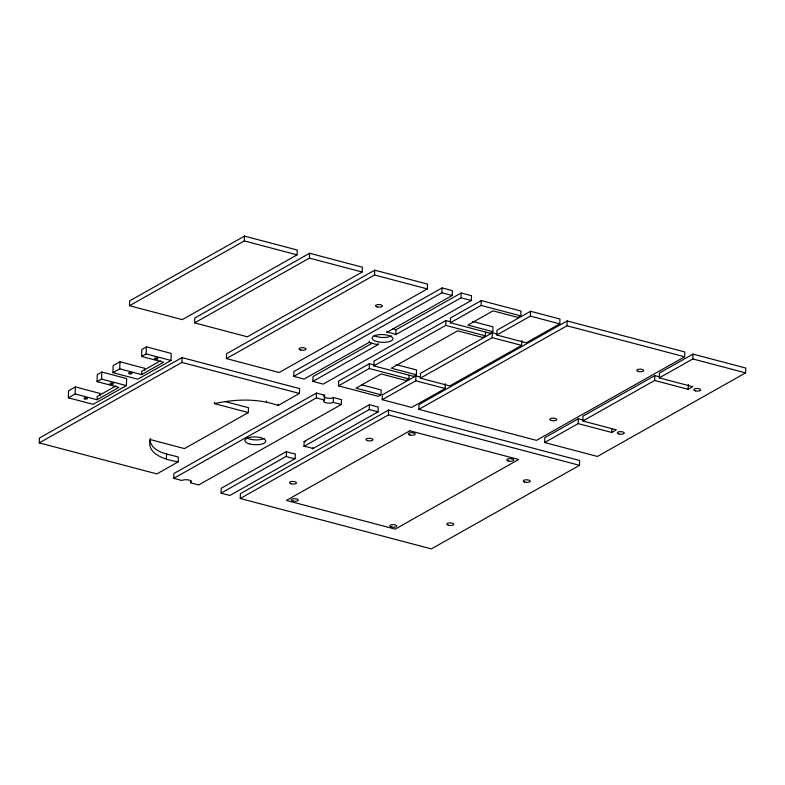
<?xml version="1.0" encoding="UTF-8"?>
<svg xmlns="http://www.w3.org/2000/svg" width="785" height="785" viewBox="0 0 785 785"><rect width="100%" height="100%" fill="white"/><g stroke="black" fill="none" stroke-linecap="round" stroke-linejoin="round"><path stroke-width="1.18" d="M149.896 439.678C151.564 452.749 168.608 454.044 178.313 457.047L178.156 461.884L156.853 473.904L39.25 442.887L39.407 438.05L182.022 357.607L299.625 388.614L299.468 393.452L278.165 405.472C257.657 398.211 235.372 399.045 214.403 403.608L214.442 402.401M68.334 397.818L75.154 393.972L97.055 399.742L118.947 387.397L97.046 381.618L97.281 374.573L101.814 372.021L126.65 378.576L126.414 385.612L93.179 404.363L68.334 397.818L68.57 390.773L75.389 386.926L100.225 393.481L100.166 395.385M75.154 393.972L75.389 386.926M97.055 399.742L97.163 396.523L115.925 385.935M97.046 381.618L101.579 379.067L101.814 372.021M112.912 372.669L119.732 368.822L141.634 374.602L163.535 362.248L141.634 356.468L141.859 349.433L146.393 346.872L171.228 353.427L171.002 360.472L137.758 379.214L112.912 372.669L113.148 365.624L119.968 361.777L144.803 368.332L144.744 370.245M119.732 368.822L119.968 361.777M129.486 305.718L129.643 300.881L244.478 236.108L297.24 250.023L297.083 254.86L182.257 319.632L129.486 305.718L244.321 240.936L297.083 254.86M141.634 374.602L141.742 371.374L160.513 360.786M141.634 356.468L146.157 353.917L146.393 346.872M178.156 461.884C166.891 460.03 145.048 454.574 150.563 438.432M166.391 458.783L166.548 453.946M173.73 478.35L173.897 473.512L316.502 393.069L324.588 395.198A5.21 1.943 1.9 0 0 326.217 397.936A5.21 1.943 1.9 0 0 333.409 397.524L341.495 399.663L341.338 404.501L198.723 484.944L190.637 482.814A5.21 1.943 1.9 0 0 189.008 480.077A5.21 1.943 1.9 0 0 181.816 480.489L173.73 478.35L316.345 397.907L324.431 400.036A5.21 1.943 1.9 0 0 326.06 402.764A5.21 1.943 1.9 0 0 333.252 402.362L341.338 404.501M39.25 442.887L181.865 362.435L182.022 357.607M194.592 322.88L194.749 318.053L309.575 253.27L362.346 267.194L362.189 272.022L247.353 336.804L194.592 322.88L309.418 258.108L362.189 272.022M190.637 482.814L190.716 480.391M221.066 493.137L221.233 488.299L286.476 451.493A17.378 6.486 1.9 0 0 295.297 453.818L295.14 458.656L229.887 495.463L221.066 493.137L286.319 456.33A17.378 6.486 1.9 0 0 295.14 458.656M226.394 358.588L226.561 353.76L374.72 270.177L427.491 284.091L427.334 288.929L279.166 372.512L226.394 358.588L374.563 275.015L427.334 288.929M244.321 240.936L244.478 236.108M240.239 498.495L240.396 493.657L388.565 410.074L579.664 460.481L579.507 465.319L431.338 548.892L240.239 498.495L388.398 414.912L579.507 465.319M150.524 439.639L184.465 448.588L248.335 412.557L248.492 407.729L225.089 401.547M266.4 402.371L266.449 401.155M278.165 405.472L278.204 404.255M286.319 456.33L286.476 451.493M378.154 343.379L378.115 344.595A17.378 6.486 1.9 0 1 369.293 342.27L304.05 379.076L293.757 376.358L293.914 371.521L442.083 287.938L452.376 290.656L452.209 295.494L386.966 332.3L387.005 331.093M309.418 258.108L309.575 253.27M303.991 446.361L304.148 441.523L369.401 404.717L378.213 407.042L378.056 411.88L312.803 448.686A17.378 6.486 1.9 0 0 303.991 446.361L369.235 409.554L378.056 411.88M392.52 328.542A17.378 6.486 1.9 0 1 395.944 329.788L461.197 292.982L471.481 295.7L471.324 300.527L323.155 384.11L312.862 381.402L313.029 376.564L371.962 343.32M312.803 448.686L312.852 447.479M316.345 397.907L316.502 393.069M324.431 400.036L324.588 395.198M333.252 402.362L333.409 397.524M361.826 384.836L381.137 389.929L380.98 394.767L378.203 396.327L338.512 385.857L338.669 381.029L369.431 363.671L374.102 364.907M369.293 342.27L369.333 341.053M338.512 385.857L369.264 368.508L369.431 363.671M369.235 409.554L369.401 404.717M374.563 275.015L374.72 270.177M396.082 364.574L416.531 369.961L416.364 374.798L413.587 376.368L373.896 365.898L374.062 361.061L445.89 320.545L450.561 321.772M445.321 383.688L445.164 388.526L411.625 407.444L382.226 399.693L382.383 394.855L415.922 375.936L420.623 377.173M388.398 414.912L388.565 410.074M386.966 332.3A17.378 6.486 1.9 0 1 395.787 334.626L395.944 329.788M380.98 394.767L355.988 388.173L381.186 373.954L406.179 380.548L408.956 378.978L409.083 375.348M382.226 399.693L415.756 380.774L415.922 375.936M418.856 409.348L419.013 404.52L567.182 320.937L684.785 351.955L684.628 356.792L536.459 440.365L418.856 409.348L567.025 325.775L684.628 356.792M521.78 340.562L521.623 345.39L449.795 385.916L420.387 378.164L420.554 373.326L492.381 332.801L497.082 334.047M293.757 376.358L441.926 292.776L442.083 287.938M373.896 365.898L445.733 325.382L445.89 320.545M492.833 331.672L490.046 333.233L450.364 322.763L450.521 317.935L481.284 300.576L520.975 311.046L520.808 315.884L518.031 317.454L493.039 310.86L467.84 325.078L492.833 331.672L492.99 326.835L472.541 321.438M395.787 334.626L461.03 297.819L461.197 292.982M450.364 322.763L481.117 305.414L481.284 300.576M416.364 374.798L391.381 368.204L457.655 330.819L482.638 337.413L485.424 335.843L485.542 332.222M420.387 378.164L492.224 337.638L492.381 332.801M496.856 335.028L497.013 330.191L530.552 311.272L559.95 319.024L559.793 323.862L526.254 342.78L496.856 335.028L530.385 316.11L559.793 323.862M530.385 316.11L530.552 311.272M659.439 376.859L654.818 375.642L582.98 416.168L582.823 420.995L654.651 380.48L688.16 389.321L692.782 386.701L659.282 377.87L659.449 373.032L692.988 354.113L745.75 368.028L745.593 372.865L597.424 456.448L544.653 442.534L544.819 437.696L578.359 418.778L584.128 420.299M567.025 325.775L567.182 320.937M544.653 442.534L578.192 423.615L578.359 418.778M578.192 423.615L611.692 432.447L611.819 428.816M654.651 380.48L654.818 375.642M688.16 389.321L688.317 384.483M659.282 377.87L692.821 358.951L692.988 354.113M312.862 381.402L378.115 344.595M611.692 432.447L616.323 429.837L582.823 420.995M441.926 292.776L452.209 295.494M461.03 297.819L471.324 300.527M692.821 358.951L745.593 372.865M481.117 305.414L520.808 315.884M445.733 325.382L485.424 335.843M492.224 337.638L521.623 345.39M369.264 368.508L408.956 378.978M415.756 380.774L445.164 388.526M181.865 362.435L299.468 393.452M146.157 353.917L171.002 360.472M214.403 403.608L248.335 412.557M101.579 379.067L126.414 385.612M304.148 441.523A17.378 6.486 1.9 0 1 305.404 441.71M264.31 438.334A10.431 3.886 1.9 0 1 246.5 437.726M391.519 335.931A10.431 3.886 1.9 0 1 374.288 335.666M409.858 430.798L286.407 500.438L395.189 529.129L518.64 459.49L409.858 430.798M249.365 443.868A10.431 3.886 1.9 0 0 265.713 441.474A10.431 3.886 1.9 0 0 250.896 437.196A10.431 3.886 1.9 0 0 249.365 443.868M110.754 384.267A1.737 0.648 1.9 0 0 113.452 383.845A1.737 0.648 1.9 0 0 110.94 383.159A1.737 0.648 1.9 0 0 110.754 384.267M84.829 398.898A1.737 0.648 1.9 0 0 87.528 398.476A1.737 0.648 1.9 0 0 85.016 397.779A1.737 0.648 1.9 0 0 84.829 398.898M155.342 359.118A1.737 0.648 1.9 0 0 158.03 358.696A1.737 0.648 1.9 0 0 155.528 358.009A1.737 0.648 1.9 0 0 155.342 359.118M129.407 373.748A1.737 0.648 1.9 0 0 132.106 373.326A1.737 0.648 1.9 0 0 129.594 372.63A1.737 0.648 1.9 0 0 129.407 373.748M300.596 350.012A3.474 1.295 1.9 0 0 305.993 349.168A3.474 1.295 1.9 0 0 300.969 347.784A3.474 1.295 1.9 0 0 300.596 350.012M377.055 306.886A3.474 1.295 1.9 0 0 382.452 306.042A3.474 1.295 1.9 0 0 377.438 304.649A3.474 1.295 1.9 0 0 377.055 306.886M376.584 341.465A10.431 3.886 1.9 0 0 392.932 339.071A10.431 3.886 1.9 0 0 378.115 334.793A10.431 3.886 1.9 0 0 376.584 341.465M391.362 526.97A3.474 1.295 1.9 0 0 396.749 526.127A3.474 1.295 1.9 0 0 391.735 524.743A3.474 1.295 1.9 0 0 391.362 526.97M409.839 435.018A3.474 1.295 1.9 0 0 415.226 434.164A3.474 1.295 1.9 0 0 410.212 432.78A3.474 1.295 1.9 0 0 409.839 435.018M292.864 500.997A3.474 1.295 1.9 0 0 298.261 500.153A3.474 1.295 1.9 0 0 293.247 498.76A3.474 1.295 1.9 0 0 292.864 500.997M508.327 460.991A3.474 1.295 1.9 0 0 513.724 460.147A3.474 1.295 1.9 0 0 508.709 458.754A3.474 1.295 1.9 0 0 508.327 460.991M291.068 483.756A3.474 1.295 1.9 0 0 296.465 482.912A3.474 1.295 1.9 0 0 291.451 481.519A3.474 1.295 1.9 0 0 291.068 483.756M367.537 440.62A3.474 1.295 1.9 0 0 372.924 439.777A3.474 1.295 1.9 0 0 367.91 438.393A3.474 1.295 1.9 0 0 367.537 440.62M448.363 525.243A3.474 1.295 1.9 0 0 453.759 524.39A3.474 1.295 1.9 0 0 448.735 523.006A3.474 1.295 1.9 0 0 448.363 525.243M524.822 482.108A3.474 1.295 1.9 0 0 530.218 481.264A3.474 1.295 1.9 0 0 525.204 479.88A3.474 1.295 1.9 0 0 524.822 482.108M638.352 371.462A3.474 1.295 1.9 0 0 643.739 370.608A3.474 1.295 1.9 0 0 638.725 369.225A3.474 1.295 1.9 0 0 638.352 371.462M551.413 420.505A3.474 1.295 1.9 0 0 556.801 419.651A3.474 1.295 1.9 0 0 551.786 418.268A3.474 1.295 1.9 0 0 551.413 420.505M618.855 433.958A3.474 1.295 1.9 0 0 624.252 433.104A3.474 1.295 1.9 0 0 619.237 431.721A3.474 1.295 1.9 0 0 618.855 433.958M695.324 390.822A3.474 1.295 1.9 0 0 700.711 389.978A3.474 1.295 1.9 0 0 695.696 388.595A3.474 1.295 1.9 0 0 695.324 390.822"/></g></svg>
